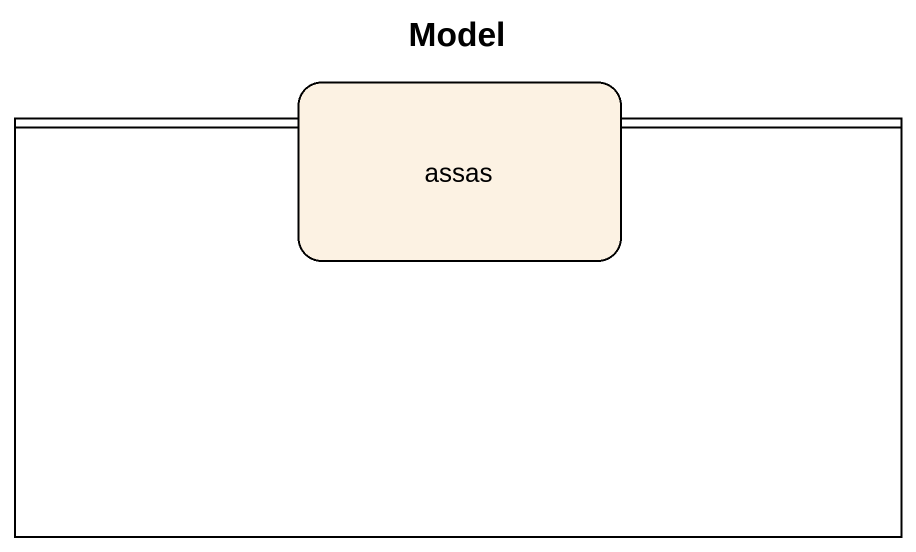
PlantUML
@startuml
title Model
hide empty description
state " " as lane1 <<partition>>
state assas
@enduml
